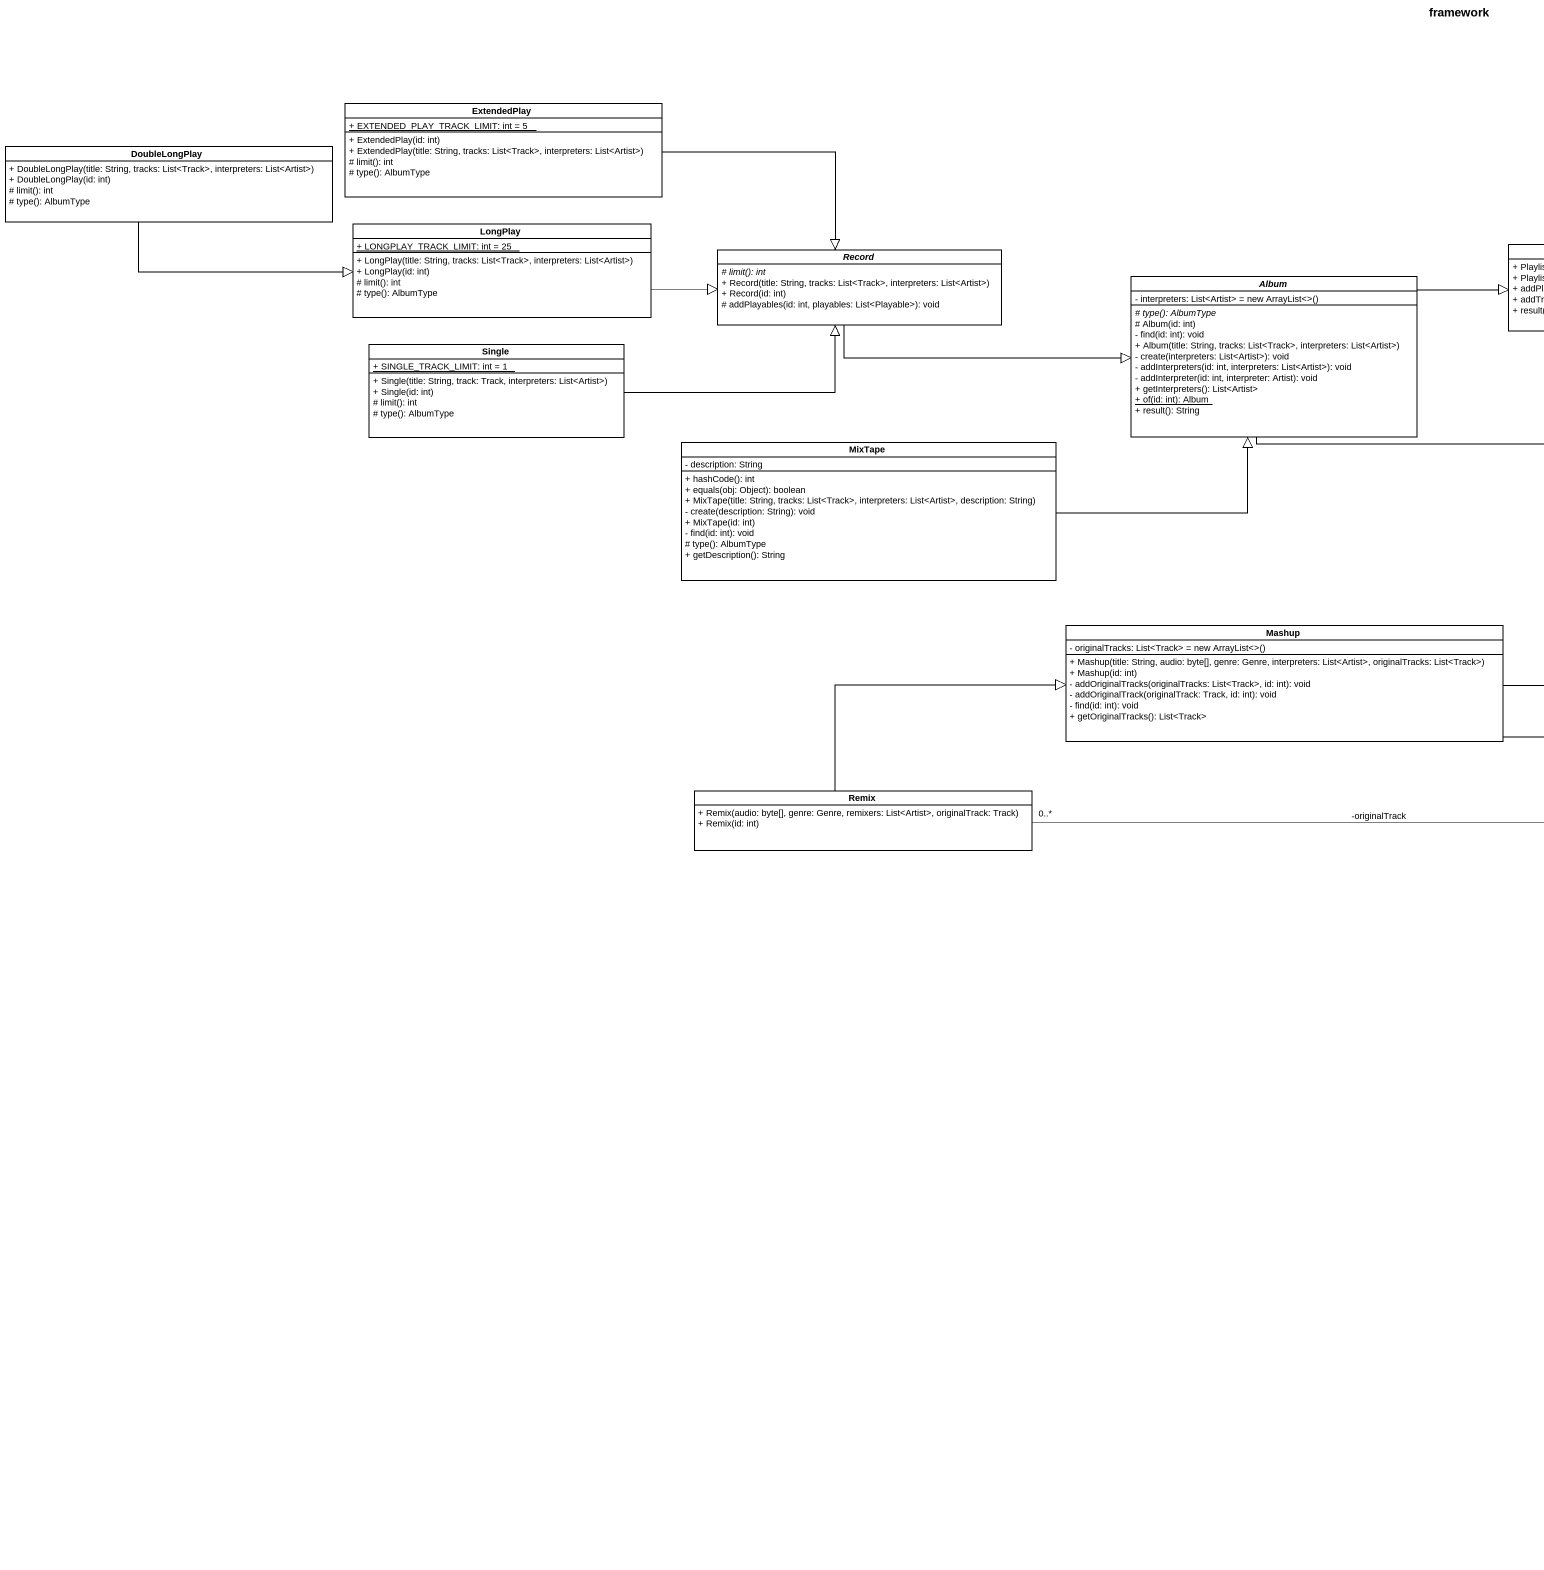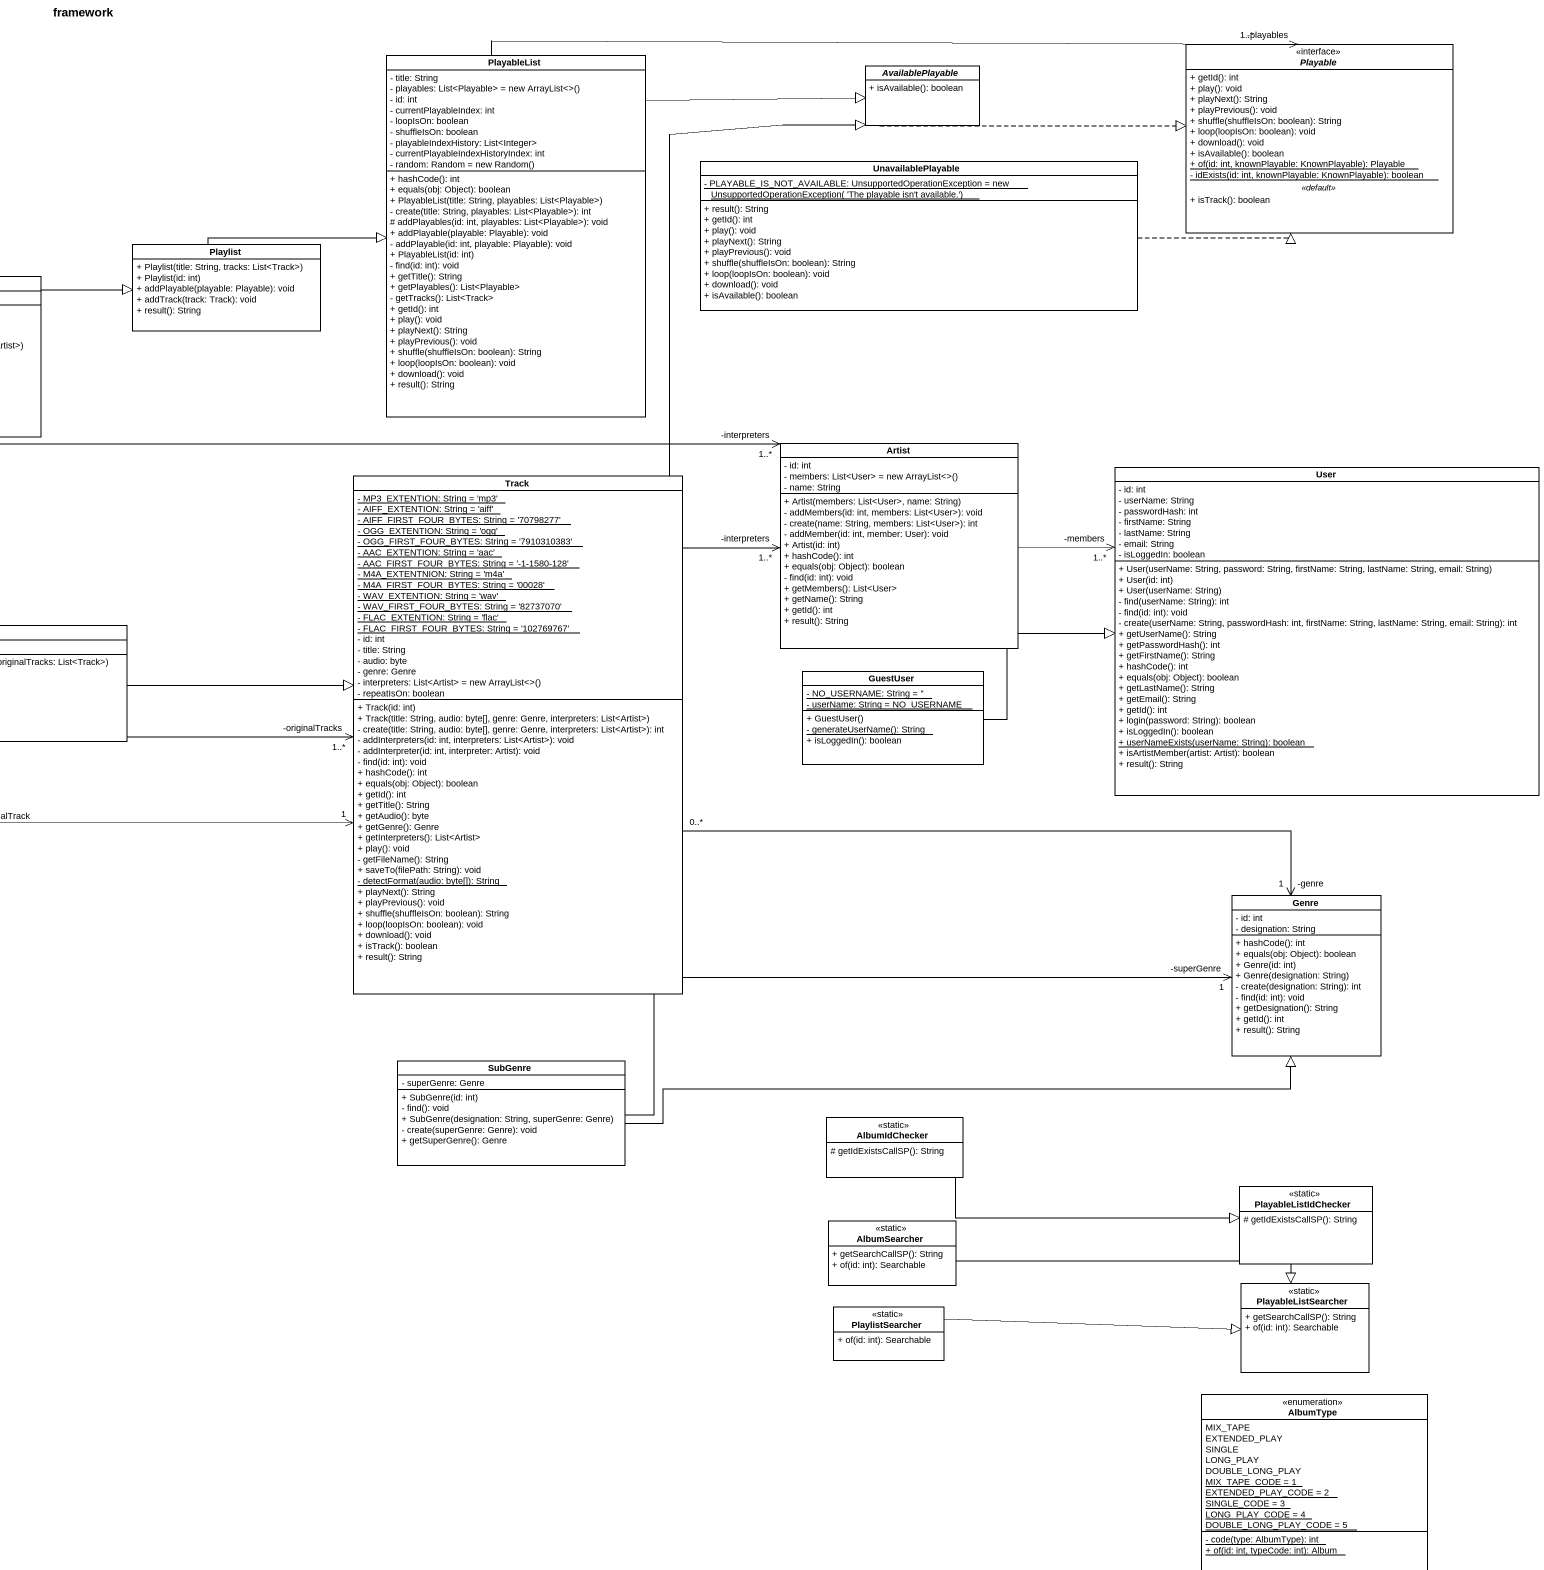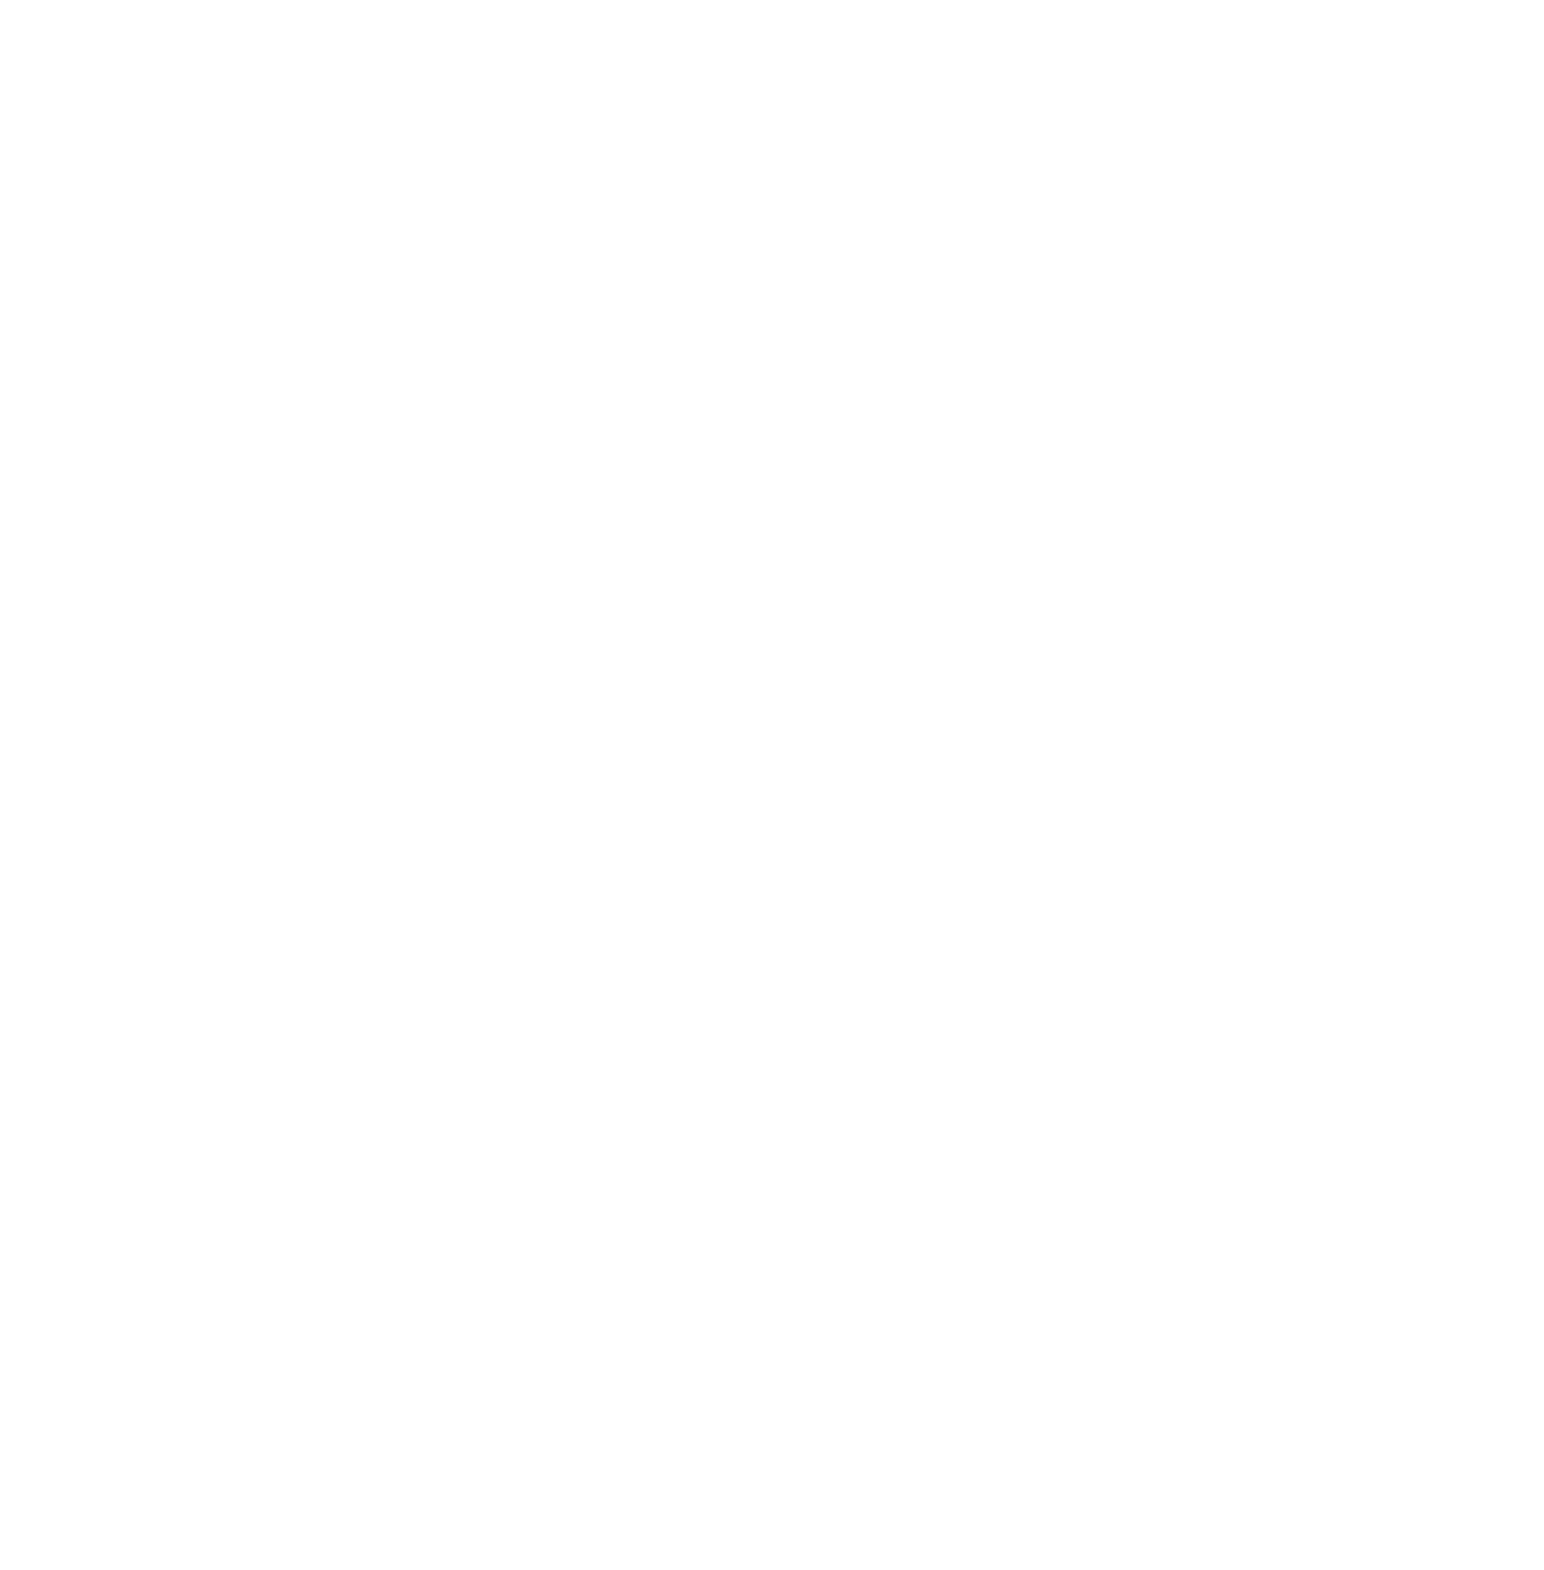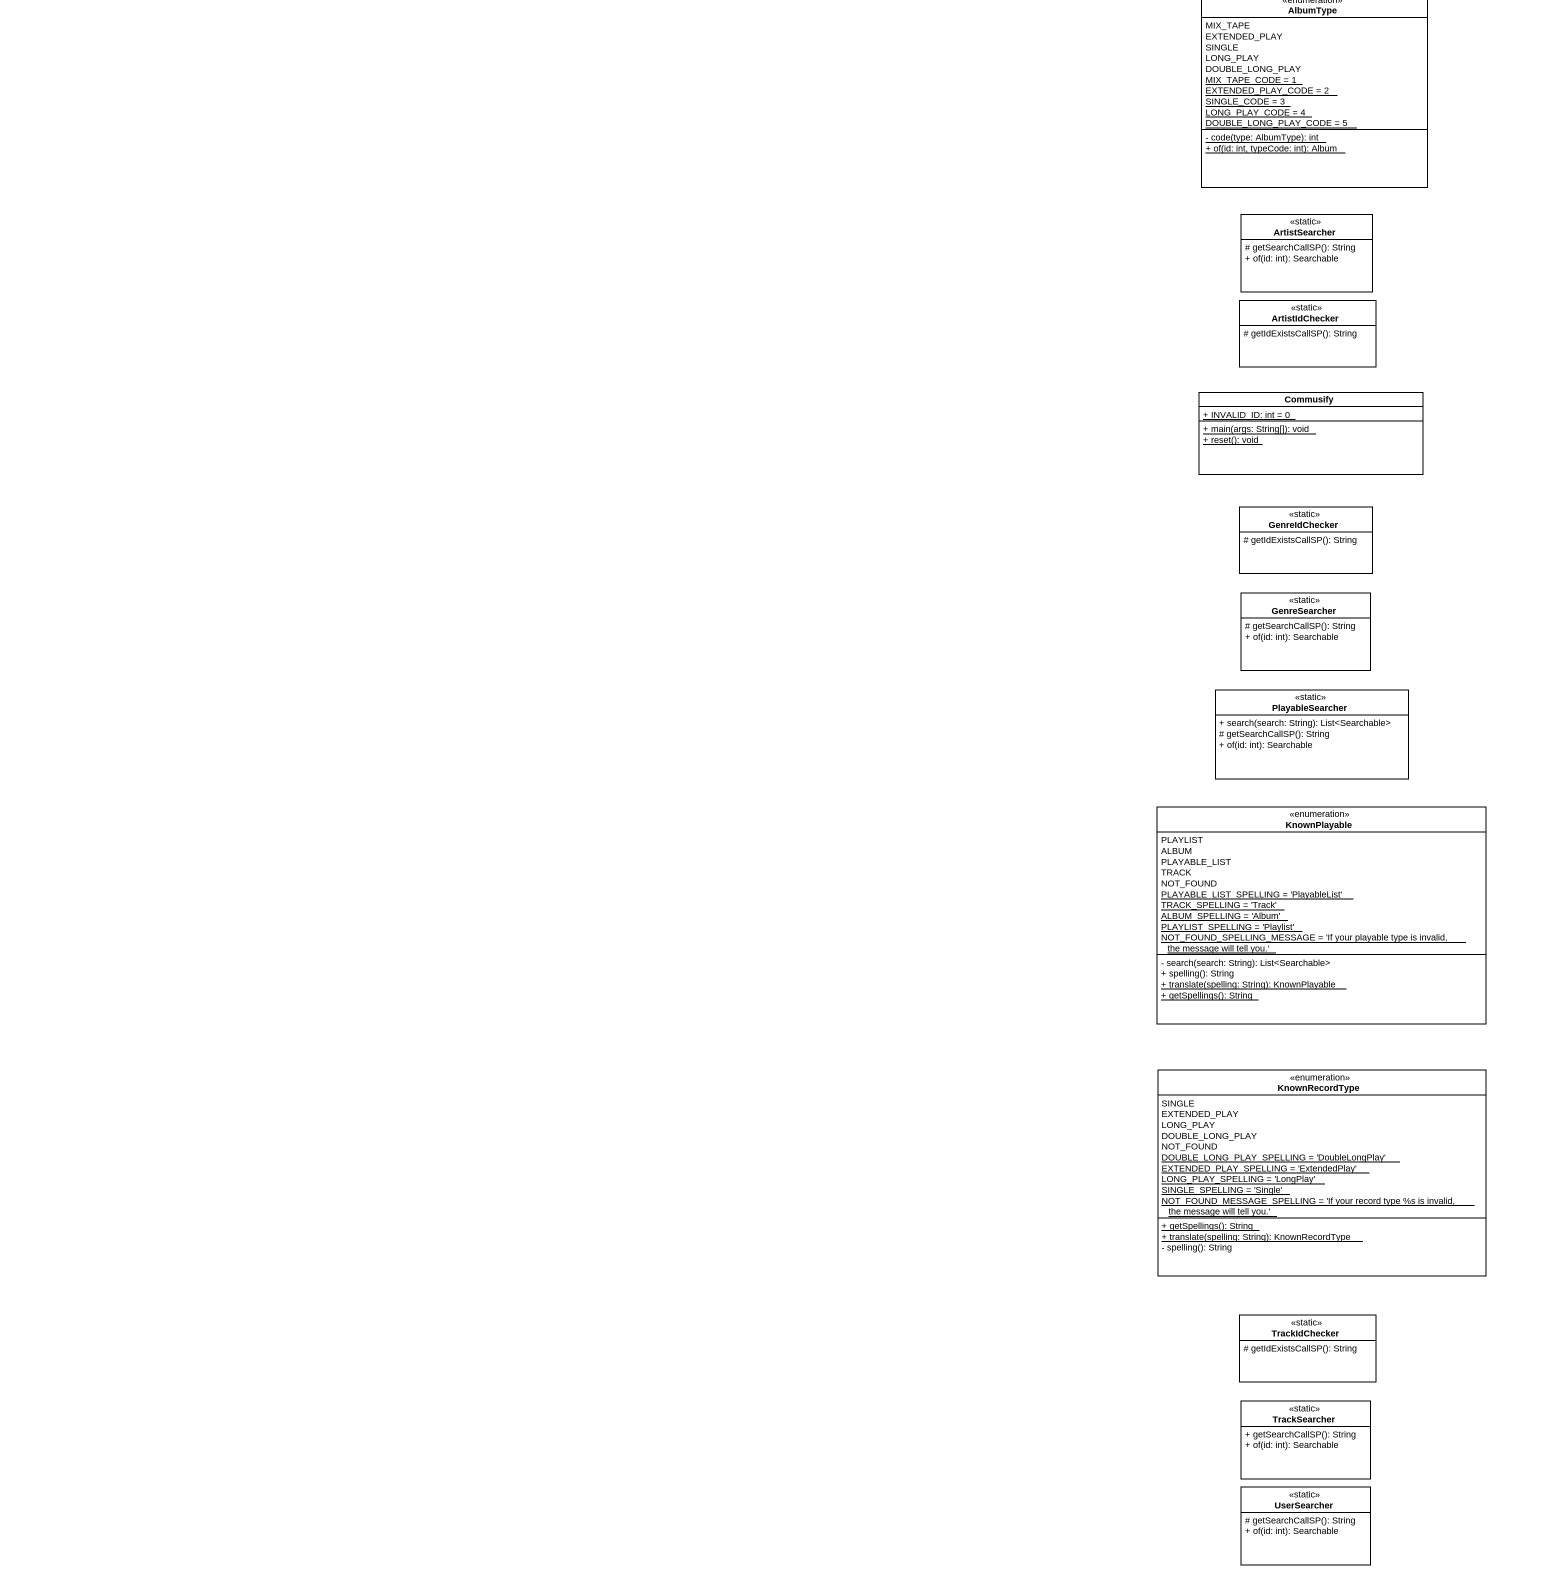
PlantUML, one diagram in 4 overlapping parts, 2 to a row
@startuml
title framework
hide circle
hide empty members
skinparam classAttributeIconSize 0
class PlayableList {
  - title: String
  {field} - playables: List<Playable> = new ArrayList<>()
  - id: int
  - currentPlayableIndex: int
  - loopIsOn: boolean
  - shuffleIsOn: boolean
  - playableIndexHistory: List<Integer>
  - currentPlayableIndexHistoryIndex: int
  {field} - random: Random = new Random()
  + hashCode(): int
  + equals(obj: Object): boolean
  + PlayableList(title: String, playables: List<Playable>)
  - create(title: String, playables: List<Playable>): int
  # addPlayables(id: int, playables: List<Playable>): void
  + addPlayable(playable: Playable): void
  - addPlayable(id: int, playable: Playable): void
  + PlayableList(id: int)
  - find(id: int): void
  + getTitle(): String
  + getPlayables(): List<Playable>
  - getTracks(): List<Track>
  + getId(): int
  + play(): void
  + playNext(): String
  + playPrevious(): void
  + shuffle(shuffleIsOn: boolean): String
  + loop(loopIsOn: boolean): void
  + download(): void
  + result(): String
}
abstract class AvailablePlayable {
  + isAvailable(): boolean
}
interface Playable <<interface>> {
  + getId(): int
  + play(): void
  + playNext(): String
  + playPrevious(): void
  + shuffle(shuffleIsOn: boolean): String
  + loop(loopIsOn: boolean): void
  + download(): void
  + isAvailable(): boolean
  {static} + of(id: int, knownPlayable: KnownPlayable): Playable
  {static} - idExists(id: int, knownPlayable: KnownPlayable): boolean
  .. <<default>> ..
  + isTrack(): boolean
}
class ExtendedPlay {
  {static} + EXTENDED_PLAY_TRACK_LIMIT: int = 5
  + ExtendedPlay(id: int)
  + ExtendedPlay(title: String, tracks: List<Track>, interpreters: List<Artist>)
  # limit(): int
  # type(): AlbumType
}
class DoubleLongPlay {
  + DoubleLongPlay(title: String, tracks: List<Track>, interpreters: List<Artist>)
  + DoubleLongPlay(id: int)
  # limit(): int
  # type(): AlbumType
}
class UnavailablePlayable {
  {static} {field} - PLAYABLE_IS_NOT_AVAILABLE: UnsupportedOperationException = new UnsupportedOperationException( 'The playable isn't available.')
  + result(): String
  + getId(): int
  + play(): void
  + playNext(): String
  + playPrevious(): void
  + shuffle(shuffleIsOn: boolean): String
  + loop(loopIsOn: boolean): void
  + download(): void
  + isAvailable(): boolean
}
class LongPlay {
  {static} + LONGPLAY_TRACK_LIMIT: int = 25
  + LongPlay(title: String, tracks: List<Track>, interpreters: List<Artist>)
  + LongPlay(id: int)
  # limit(): int
  # type(): AlbumType
}
abstract class "Record" as Record_ {
  {abstract} # limit(): int
  + Record(title: String, tracks: List<Track>, interpreters: List<Artist>)
  + Record(id: int)
  # addPlayables(id: int, playables: List<Playable>): void
}
class Playlist {
  + Playlist(title: String, tracks: List<Track>)
  + Playlist(id: int)
  + addPlayable(playable: Playable): void
  + addTrack(track: Track): void
  + result(): String
}
abstract class Album {
  {field} - interpreters: List<Artist> = new ArrayList<>()
  {abstract} # type(): AlbumType
  # Album(id: int)
  - find(id: int): void
  + Album(title: String, tracks: List<Track>, interpreters: List<Artist>)
  - create(interpreters: List<Artist>): void
  - addInterpreters(id: int, interpreters: List<Artist>): void
  - addInterpreter(id: int, interpreter: Artist): void
  + getInterpreters(): List<Artist>
  {static} + of(id: int): Album
  + result(): String
}
class Single {
  {static} + SINGLE_TRACK_LIMIT: int = 1
  + Single(title: String, track: Track, interpreters: List<Artist>)
  + Single(id: int)
  # limit(): int
  # type(): AlbumType
}
class MixTape {
  - description: String
  + hashCode(): int
  + equals(obj: Object): boolean
  + MixTape(title: String, tracks: List<Track>, interpreters: List<Artist>, description: String)
  - create(description: String): void
  + MixTape(id: int)
  - find(id: int): void
  # type(): AlbumType
  + getDescription(): String
}
class Artist {
  - id: int
  {field} - members: List<User> = new ArrayList<>()
  - name: String
  + Artist(members: List<User>, name: String)
  - addMembers(id: int, members: List<User>): void
  - create(name: String, members: List<User>): int
  - addMember(id: int, member: User): void
  + Artist(id: int)
  + hashCode(): int
  + equals(obj: Object): boolean
  - find(id: int): void
  + getMembers(): List<User>
  + getName(): String
  + getId(): int
  + result(): String
}
class Track {
  {static} - MP3_EXTENTION: String = 'mp3'
  {static} - AIFF_EXTENTION: String = 'aiff'
  {static} - AIFF_FIRST_FOUR_BYTES: String = '70798277'
  {static} - OGG_EXTENTION: String = 'ogg'
  {static} - OGG_FIRST_FOUR_BYTES: String = '7910310383'
  {static} - AAC_EXTENTION: String = 'aac'
  {static} - AAC_FIRST_FOUR_BYTES: String = '-1-1580-128'
  {static} - M4A_EXTENTNION: String = 'm4a'
  {static} - M4A_FIRST_FOUR_BYTES: String = '00028'
  {static} - WAV_EXTENTION: String = 'wav'
  {static} - WAV_FIRST_FOUR_BYTES: String = '82737070'
  {static} - FLAC_EXTENTION: String = 'flac'
  {static} - FLAC_FIRST_FOUR_BYTES: String = '102769767'
  - id: int
  - title: String
  - audio: byte
  - genre: Genre
  {field} - interpreters: List<Artist> = new ArrayList<>()
  - repeatIsOn: boolean
  + Track(id: int)
  + Track(title: String, audio: byte[], genre: Genre, interpreters: List<Artist>)
  - create(title: String, audio: byte[], genre: Genre, interpreters: List<Artist>): int
  - addInterpreters(id: int, interpreters: List<Artist>): void
  - addInterpreter(id: int, interpreter: Artist): void
  - find(id: int): void
  + hashCode(): int
  + equals(obj: Object): boolean
  + getId(): int
  + getTitle(): String
  + getAudio(): byte
  + getGenre(): Genre
  + getInterpreters(): List<Artist>
  + play(): void
  - getFileName(): String
  + saveTo(filePath: String): void
  {static} - detectFormat(audio: byte[]): String
  + playNext(): String
  + playPrevious(): void
  + shuffle(shuffleIsOn: boolean): String
  + loop(loopIsOn: boolean): void
  + download(): void
  + isTrack(): boolean
  + result(): String
}
class User {
  - id: int
  - userName: String
  - passwordHash: int
  - firstName: String
  - lastName: String
  - email: String
  - isLoggedIn: boolean
  + User(userName: String, password: String, firstName: String, lastName: String, email: String)
  + User(id: int)
  + User(userName: String)
  - find(userName: String): int
  - find(id: int): void
  - create(userName: String, passwordHash: int, firstName: String, lastName: String, email: String): int
  + getUserName(): String
  + getPasswordHash(): int
  + getFirstName(): String
  + hashCode(): int
  + equals(obj: Object): boolean
  + getLastName(): String
  + getEmail(): String
  + getId(): int
  + login(password: String): boolean
  + isLoggedIn(): boolean
  {static} + userNameExists(userName: String): boolean
  + isArtistMember(artist: Artist): boolean
  + result(): String
}
class Mashup {
  {field} - originalTracks: List<Track> = new ArrayList<>()
  + Mashup(title: String, audio: byte[], genre: Genre, interpreters: List<Artist>, originalTracks: List<Track>)
  + Mashup(id: int)
  - addOriginalTracks(originalTracks: List<Track>, id: int): void
  - addOriginalTrack(originalTrack: Track, id: int): void
  - find(id: int): void
  + getOriginalTracks(): List<Track>
}
class GuestUser {
  {static} - NO_USERNAME: String = ''
  {static} - userName: String = NO_USERNAME
  + GuestUser()
  {static} - generateUserName(): String
  + isLoggedIn(): boolean
}
class Remix {
  + Remix(audio: byte[], genre: Genre, remixers: List<Artist>, originalTrack: Track)
  + Remix(id: int)
}
class Genre {
  - id: int
  - designation: String
  + hashCode(): int
  + equals(obj: Object): boolean
  + Genre(id: int)
  + Genre(designation: String)
  - create(designation: String): int
  - find(id: int): void
  + getDesignation(): String
  + getId(): int
  + result(): String
}
class SubGenre {
  - superGenre: Genre
  + SubGenre(id: int)
  - find(): void
  + SubGenre(designation: String, superGenre: Genre)
  - create(superGenre: Genre): void
  + getSuperGenre(): Genre
}
class AlbumIdChecker <<static>> {
  # getIdExistsCallSP(): String
}
class PlayableListIdChecker <<static>> {
  # getIdExistsCallSP(): String
}
class AlbumSearcher <<static>> {
  + getSearchCallSP(): String
  + of(id: int): Searchable
}
class PlaylistSearcher <<static>> {
  + of(id: int): Searchable
}
class PlayableListSearcher <<static>> {
  + getSearchCallSP(): String
  + of(id: int): Searchable
}
enum AlbumType {
  MIX_TAPE
  EXTENDED_PLAY
  SINGLE
  LONG_PLAY
  DOUBLE_LONG_PLAY
  {static} MIX_TAPE_CODE = 1
  {static} EXTENDED_PLAY_CODE = 2
  {static} SINGLE_CODE = 3
  {static} LONG_PLAY_CODE = 4
  {static} DOUBLE_LONG_PLAY_CODE = 5
  {static} - code(type: AlbumType): int
  {static} + of(id: int, typeCode: int): Album
}
class ArtistSearcher <<static>> {
  # getSearchCallSP(): String
  + of(id: int): Searchable
}
class ArtistIdChecker <<static>> {
  # getIdExistsCallSP(): String
}
class Commusify {
  {static} + INVALID_ID: int = 0
  {static} + main(args: String[]): void
  {static} + reset(): void
}
class GenreIdChecker <<static>> {
  # getIdExistsCallSP(): String
}
class GenreSearcher <<static>> {
  # getSearchCallSP(): String
  + of(id: int): Searchable
}
class PlayableSearcher <<static>> {
  + search(search: String): List<Searchable>
  # getSearchCallSP(): String
  + of(id: int): Searchable
}
enum KnownPlayable {
  PLAYLIST
  ALBUM
  PLAYABLE_LIST
  TRACK
  NOT_FOUND
  {static} PLAYABLE_LIST_SPELLING = 'PlayableList'
  {static} TRACK_SPELLING = 'Track'
  {static} ALBUM_SPELLING = 'Album'
  {static} PLAYLIST_SPELLING = 'Playlist'
  {static} NOT_FOUND_SPELLING_MESSAGE = 'If your playable type is invalid, the message will tell you.'
  - search(search: String): List<Searchable>
  + spelling(): String
  {static} + translate(spelling: String): KnownPlayable
  {static} + getSpellings(): String
}
enum KnownRecordType {
  SINGLE
  EXTENDED_PLAY
  LONG_PLAY
  DOUBLE_LONG_PLAY
  NOT_FOUND
  {static} DOUBLE_LONG_PLAY_SPELLING = 'DoubleLongPlay'
  {static} EXTENDED_PLAY_SPELLING = 'ExtendedPlay'
  {static} LONG_PLAY_SPELLING = 'LongPlay'
  {static} SINGLE_SPELLING = 'Single'
  {static} NOT_FOUND_MESSAGE_SPELLING = 'If your record type %s is invalid, the message will tell you.'
  {static} + getSpellings(): String
  {static} + translate(spelling: String): KnownRecordType
  - spelling(): String
}
class TrackIdChecker <<static>> {
  # getIdExistsCallSP(): String
}
class TrackSearcher <<static>> {
  + getSearchCallSP(): String
  + of(id: int): Searchable
}
class UserSearcher <<static>> {
  # getSearchCallSP(): String
  + of(id: int): Searchable
}
PlayableList -right-|> AvailablePlayable
PlayableList -right-> "-playables\n1..*" Playable
AvailablePlayable .right.|> Playable
ExtendedPlay -right-|> Record_
DoubleLongPlay -right-|> LongPlay
UnavailablePlayable .right.|> Playable
LongPlay -right-|> Record_
Record_ -right-|> Album
Playlist -right-|> PlayableList
Album -right-|> Playlist
Album -right-> "-interpreters\n1..*" Artist
Single -right-|> Record_
MixTape -right-|> Album
Artist -right-> "-members\n1..*" User
Track -up-|> AvailablePlayable
Track -right-> "-interpreters\n1..*" Artist
Track "0..*" -right-> "-genre\n1" Genre
Mashup -right-> "-originalTracks\n1..*" Track
Mashup -right-|> Track
GuestUser -right-|> User
Remix "0..*" -right-> "1" Track : -originalTrack
Remix -right-|> Mashup
SubGenre -right-> "-superGenre\n1" Genre
SubGenre -right-|> Genre
AlbumIdChecker -right-|> PlayableListIdChecker
AlbumSearcher -right-|> PlayableListSearcher
PlaylistSearcher -right-|> PlayableListSearcher
@enduml
